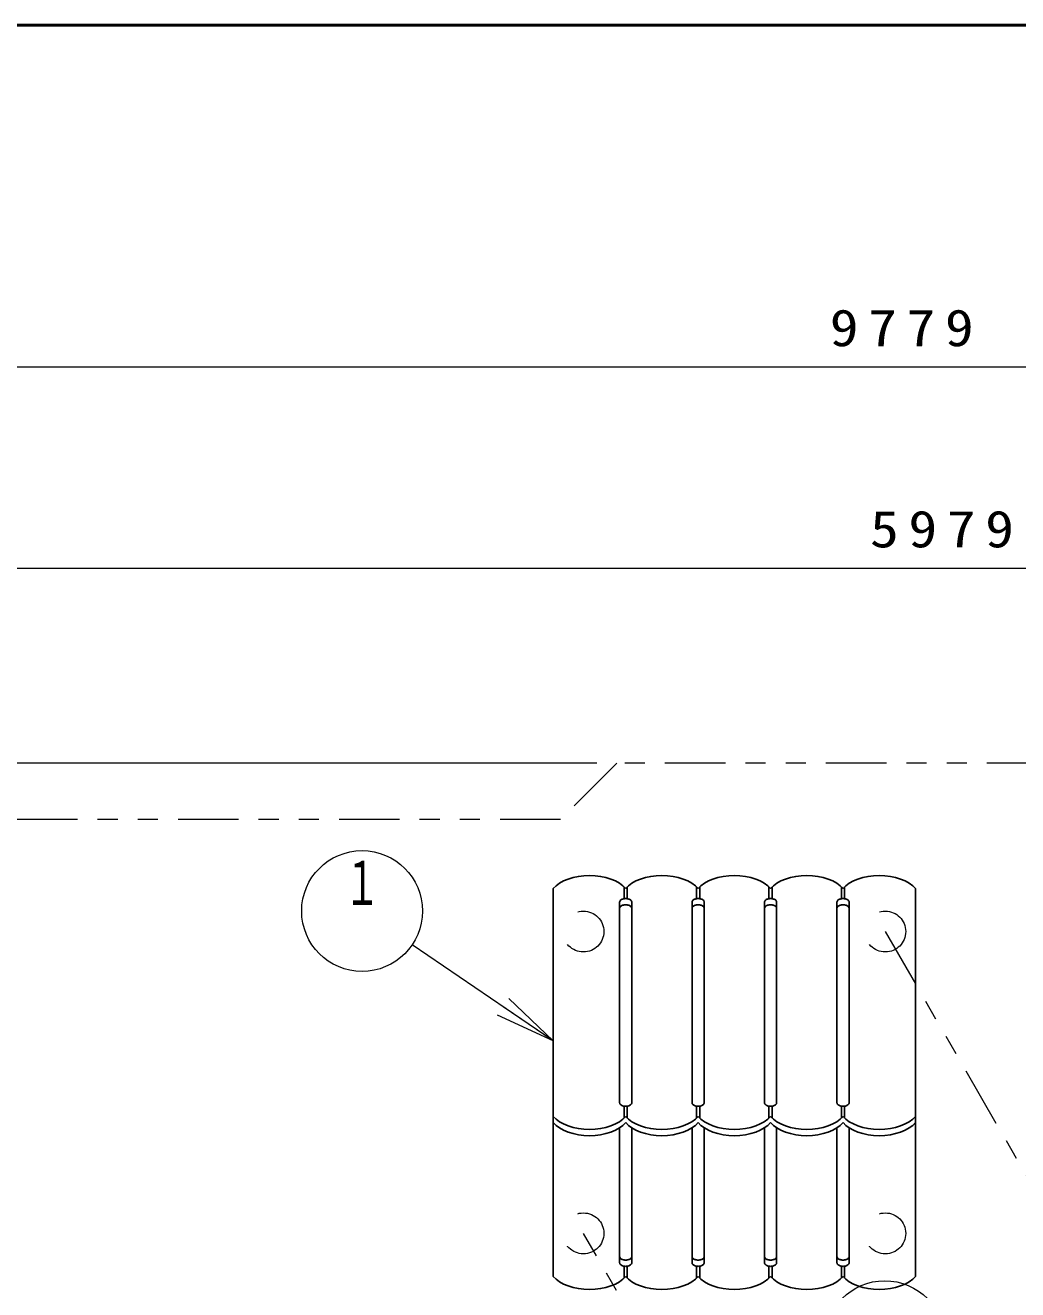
# Model space of a CAD drawing. Units: millimetres on the paper, scale 1:50. Extents: x -365 to 0, y -594 to 257.
# Drawn here: x -280.3 to -231, y 194.2 to 257 of the extents above; entities that cross this region are included whole.
import ezdxf
from ezdxf.enums import TextEntityAlignment as Align

# ---------------------------------------------------------------- set-up
doc = ezdxf.new("R2010")
doc.units = ezdxf.units.MM
doc.linetypes.add('USER1', pattern=[4.5, 2.5, -2])
doc.linetypes.add('USER3', pattern=[8, 3, -1, 1, -1, 1, -1])
doc.layers.add('1_50', color=7, linetype='Continuous', lineweight=25)
doc.layers.add('NAKAMURA図枠', color=7, linetype='Continuous', lineweight=13)
doc.styles.add('ＭＳ ゴシック', font='')
doc.styles.get('ＭＳ ゴシック').set_extended_font_data('MS Gothic')

msp = doc.modelspace()

# ---------------------------------------------------------------- linework, layer by layer
at = {"layer": '1_50', "lineweight": 13}
for p, q in [((-334.3, 240.022), (-138.72, 240.022)), ((-294.3, 230.022), (-174.72, 230.022)), ((-251.905, 220.331), (-345.3, 220.331)), ((-254.064, 206.532), (-261.081, 211.294)), ((-254.064, 206.532), (-256.546, 208.217)), ((-256.265, 208.631), (-254.064, 206.532)), ((-254.064, 206.532), (-256.827, 207.803))]:
    msp.add_line(p, q, dxfattribs=at)
at = {"layer": '1_50'}
for p, q in [((-254.064, 214.097), (-254.064, 202.461)), ((-250.544, 214.183), (-250.544, 213.591)), ((-250.384, 214.183), (-250.384, 213.591)), ((-246.944, 214.183), (-246.944, 213.591)), ((-246.784, 214.183), (-246.784, 213.591)), ((-243.344, 214.183), (-243.344, 213.591)), ((-243.184, 214.183), (-243.184, 213.591)), ((-239.744, 214.183), (-239.744, 213.591)), ((-239.584, 214.183), (-239.584, 213.591)), ((-236.064, 214.097), (-236.064, 202.461)), ((-250.764, 213.425), (-250.764, 203.445)), ((-250.164, 213.425), (-250.164, 203.445)), ((-247.164, 213.425), (-247.164, 203.445)), ((-246.564, 213.425), (-246.564, 203.445)), ((-243.564, 213.425), (-243.564, 203.445)), ((-242.964, 213.425), (-242.964, 203.445)), ((-239.964, 213.425), (-239.964, 203.445)), ((-239.364, 213.425), (-239.364, 203.445)), ((-254.064, 194.82), (-254.064, 206.456)), ((-250.544, 203.279), (-250.544, 202.687)), ((-250.384, 203.279), (-250.384, 202.687)), ((-246.944, 203.279), (-246.944, 202.687)), ((-246.784, 203.279), (-246.784, 202.687)), ((-243.344, 203.279), (-243.344, 202.687)), ((-243.184, 203.279), (-243.184, 202.687)), ((-239.744, 203.279), (-239.744, 202.687)), ((-239.584, 203.279), (-239.584, 202.687)), ((-236.064, 194.82), (-236.064, 202.461)), ((-250.764, 195.492), (-250.764, 202.203)), ((-250.164, 195.492), (-250.164, 202.203)), ((-247.164, 195.492), (-247.164, 202.203)), ((-246.564, 195.492), (-246.564, 202.203)), ((-243.564, 195.492), (-243.564, 202.203)), ((-242.964, 195.492), (-242.964, 202.203)), ((-239.964, 195.492), (-239.964, 202.203)), ((-239.364, 195.492), (-239.364, 202.203)), ((-250.544, 194.735), (-250.544, 195.326)), ((-250.384, 194.735), (-250.384, 195.326)), ((-246.944, 194.735), (-246.944, 195.326)), ((-246.784, 194.735), (-246.784, 195.326)), ((-243.344, 194.735), (-243.344, 195.326)), ((-243.184, 194.735), (-243.184, 195.326)), ((-239.744, 194.735), (-239.744, 195.326)), ((-239.584, 194.735), (-239.584, 195.326))]:
    msp.add_line(p, q, dxfattribs=at)
at = {"layer": '1_50', "linetype": 'USER3', "lineweight": 13}
for p, q in [((-237.564, 211.959), (-220.92, 183.131)), ((-235.92, 168.131), (-252.564, 196.959))]:
    msp.add_line(p, q, dxfattribs=at)
msp.add_lwpolyline([(-269.817, 133.731), (-269.817, 106.287), (-248.485, 84.954), (-225.201, 84.954), (-199.998, 59.751), (-166.843, 59.751), (-141.52, 85.074), (-141.52, 119.922), (-138.72, 122.722), (-138.72, 168.54), (-160.512, 190.331), (-170.148, 190.331), (-170.148, 192.519), (-194.032, 216.403), (-201.584, 216.403), (-205.512, 220.331), (-250.905, 220.331), (-253.705, 217.531), (-308.978, 217.531), (-334.3, 192.208), (-334.3, 159.054), (-308.978, 133.731)], close=True, dxfattribs=at)
at = {"layer": '1_50'}
for points in [[(-250.464, 214.097), (-250.603, 214.236), (-250.775, 214.363), (-250.976, 214.475), (-251.202, 214.569), (-251.449, 214.645), (-251.711, 214.7), (-251.985, 214.733), (-252.264, 214.744), (-252.543, 214.733), (-252.816, 214.7), (-253.079, 214.645), (-253.326, 214.569), (-253.552, 214.475), (-253.753, 214.363), (-253.925, 214.236), (-254.064, 214.097)], [(-246.864, 214.097), (-247.003, 214.236), (-247.175, 214.363), (-247.376, 214.475), (-247.602, 214.569), (-247.849, 214.645), (-248.111, 214.7), (-248.385, 214.733), (-248.664, 214.744), (-248.943, 214.733), (-249.216, 214.7), (-249.479, 214.645), (-249.726, 214.569), (-249.952, 214.475), (-250.153, 214.363), (-250.325, 214.236), (-250.464, 214.097)], [(-246.864, 214.097), (-246.725, 214.236), (-246.553, 214.363), (-246.352, 214.475), (-246.126, 214.569), (-245.879, 214.645), (-245.616, 214.7), (-245.343, 214.733), (-245.064, 214.744), (-244.785, 214.733), (-244.511, 214.7), (-244.249, 214.645), (-244.002, 214.569), (-243.776, 214.475), (-243.575, 214.363), (-243.403, 214.236), (-243.264, 214.097)], [(-243.264, 214.097), (-243.125, 214.236), (-242.953, 214.363), (-242.752, 214.475), (-242.526, 214.569), (-242.279, 214.645), (-242.016, 214.7), (-241.743, 214.733), (-241.464, 214.744), (-241.185, 214.733), (-240.911, 214.7), (-240.649, 214.645), (-240.402, 214.569), (-240.176, 214.475), (-239.975, 214.363), (-239.803, 214.236), (-239.664, 214.097)], [(-239.664, 214.097), (-239.525, 214.236), (-239.353, 214.363), (-239.152, 214.475), (-238.926, 214.569), (-238.679, 214.645), (-238.416, 214.7), (-238.143, 214.733), (-237.864, 214.744), (-237.585, 214.733), (-237.311, 214.7), (-237.049, 214.645), (-236.802, 214.569), (-236.576, 214.475), (-236.375, 214.363), (-236.203, 214.236), (-236.064, 214.097)], [(-250.764, 213.425), (-250.761, 213.448), (-250.754, 213.47), (-250.741, 213.491), (-250.724, 213.511), (-250.702, 213.53), (-250.676, 213.547), (-250.647, 213.562), (-250.614, 213.574), (-250.579, 213.584), (-250.542, 213.591), (-250.503, 213.596), (-250.464, 213.597), (-250.425, 213.596), (-250.386, 213.591), (-250.349, 213.584), (-250.314, 213.574), (-250.281, 213.562), (-250.252, 213.547), (-250.226, 213.53), (-250.204, 213.511), (-250.187, 213.491), (-250.174, 213.47), (-250.166, 213.448), (-250.164, 213.425)], [(-250.764, 213.114), (-250.761, 213.136), (-250.754, 213.158), (-250.741, 213.18), (-250.724, 213.2), (-250.702, 213.219), (-250.676, 213.235), (-250.647, 213.25), (-250.614, 213.263), (-250.579, 213.273), (-250.542, 213.28), (-250.503, 213.284), (-250.464, 213.286), (-250.425, 213.284), (-250.386, 213.28), (-250.349, 213.273), (-250.314, 213.263), (-250.281, 213.25), (-250.252, 213.235), (-250.226, 213.219), (-250.204, 213.2), (-250.187, 213.18), (-250.174, 213.158), (-250.166, 213.136), (-250.164, 213.114)], [(-246.564, 213.425), (-246.566, 213.448), (-246.574, 213.47), (-246.587, 213.491), (-246.604, 213.511), (-246.626, 213.53), (-246.652, 213.547), (-246.681, 213.562), (-246.714, 213.574), (-246.749, 213.584), (-246.786, 213.591), (-246.825, 213.596), (-246.864, 213.597), (-246.903, 213.596), (-246.942, 213.591), (-246.979, 213.584), (-247.014, 213.574), (-247.047, 213.562), (-247.076, 213.547), (-247.102, 213.53), (-247.124, 213.511), (-247.141, 213.491), (-247.154, 213.47), (-247.161, 213.448), (-247.164, 213.425)], [(-246.564, 213.114), (-246.566, 213.136), (-246.574, 213.158), (-246.587, 213.18), (-246.604, 213.2), (-246.626, 213.219), (-246.652, 213.235), (-246.681, 213.25), (-246.714, 213.263), (-246.749, 213.273), (-246.786, 213.28), (-246.825, 213.284), (-246.864, 213.286), (-246.903, 213.284), (-246.942, 213.28), (-246.979, 213.273), (-247.014, 213.263), (-247.047, 213.25), (-247.076, 213.235), (-247.102, 213.219), (-247.124, 213.2), (-247.141, 213.18), (-247.154, 213.158), (-247.161, 213.136), (-247.164, 213.114)], [(-242.964, 213.425), (-242.966, 213.448), (-242.974, 213.47), (-242.987, 213.491), (-243.004, 213.511), (-243.026, 213.53), (-243.052, 213.547), (-243.081, 213.562), (-243.114, 213.574), (-243.149, 213.584), (-243.186, 213.591), (-243.225, 213.596), (-243.264, 213.597), (-243.303, 213.596), (-243.342, 213.591), (-243.379, 213.584), (-243.414, 213.574), (-243.447, 213.562), (-243.476, 213.547), (-243.502, 213.53), (-243.524, 213.511), (-243.541, 213.491), (-243.554, 213.47), (-243.561, 213.448), (-243.564, 213.425)], [(-242.964, 213.114), (-242.966, 213.136), (-242.974, 213.158), (-242.987, 213.18), (-243.004, 213.2), (-243.026, 213.219), (-243.052, 213.235), (-243.081, 213.25), (-243.114, 213.263), (-243.149, 213.273), (-243.186, 213.28), (-243.225, 213.284), (-243.264, 213.286), (-243.303, 213.284), (-243.342, 213.28), (-243.379, 213.273), (-243.414, 213.263), (-243.447, 213.25), (-243.476, 213.235), (-243.502, 213.219), (-243.524, 213.2), (-243.541, 213.18), (-243.554, 213.158), (-243.561, 213.136), (-243.564, 213.114)], [(-239.364, 213.425), (-239.366, 213.448), (-239.374, 213.47), (-239.387, 213.491), (-239.404, 213.511), (-239.426, 213.53), (-239.452, 213.547), (-239.481, 213.562), (-239.514, 213.574), (-239.549, 213.584), (-239.586, 213.591), (-239.625, 213.596), (-239.664, 213.597), (-239.703, 213.596), (-239.742, 213.591), (-239.779, 213.584), (-239.814, 213.574), (-239.847, 213.562), (-239.876, 213.547), (-239.902, 213.53), (-239.924, 213.511), (-239.941, 213.491), (-239.954, 213.47), (-239.961, 213.448), (-239.964, 213.425)], [(-239.364, 213.114), (-239.366, 213.136), (-239.374, 213.158), (-239.387, 213.18), (-239.404, 213.2), (-239.426, 213.219), (-239.452, 213.235), (-239.481, 213.25), (-239.514, 213.263), (-239.549, 213.273), (-239.586, 213.28), (-239.625, 213.284), (-239.664, 213.286), (-239.703, 213.284), (-239.742, 213.28), (-239.779, 213.273), (-239.814, 213.263), (-239.847, 213.25), (-239.876, 213.235), (-239.902, 213.219), (-239.924, 213.2), (-239.941, 213.18), (-239.954, 213.158), (-239.961, 213.136), (-239.964, 213.114)], [(-250.764, 203.445), (-250.761, 203.422), (-250.754, 203.4), (-250.741, 203.379), (-250.724, 203.359), (-250.702, 203.34), (-250.676, 203.323), (-250.647, 203.308), (-250.614, 203.296), (-250.579, 203.286), (-250.542, 203.279), (-250.503, 203.274), (-250.464, 203.273), (-250.425, 203.274), (-250.386, 203.279), (-250.349, 203.286), (-250.314, 203.296), (-250.281, 203.308), (-250.252, 203.323), (-250.226, 203.34), (-250.204, 203.359), (-250.187, 203.379), (-250.174, 203.4), (-250.166, 203.422), (-250.164, 203.445)], [(-246.564, 203.445), (-246.566, 203.422), (-246.574, 203.4), (-246.587, 203.379), (-246.604, 203.359), (-246.626, 203.34), (-246.652, 203.323), (-246.681, 203.308), (-246.714, 203.296), (-246.749, 203.286), (-246.786, 203.279), (-246.825, 203.274), (-246.864, 203.273), (-246.903, 203.274), (-246.942, 203.279), (-246.979, 203.286), (-247.014, 203.296), (-247.047, 203.308), (-247.076, 203.323), (-247.102, 203.34), (-247.124, 203.359), (-247.141, 203.379), (-247.154, 203.4), (-247.161, 203.422), (-247.164, 203.445)], [(-242.964, 203.445), (-242.966, 203.422), (-242.974, 203.4), (-242.987, 203.379), (-243.004, 203.359), (-243.026, 203.34), (-243.052, 203.323), (-243.081, 203.308), (-243.114, 203.296), (-243.149, 203.286), (-243.186, 203.279), (-243.225, 203.274), (-243.264, 203.273), (-243.303, 203.274), (-243.342, 203.279), (-243.379, 203.286), (-243.414, 203.296), (-243.447, 203.308), (-243.476, 203.323), (-243.502, 203.34), (-243.524, 203.359), (-243.541, 203.379), (-243.554, 203.4), (-243.561, 203.422), (-243.564, 203.445)], [(-239.364, 203.445), (-239.366, 203.422), (-239.374, 203.4), (-239.387, 203.379), (-239.404, 203.359), (-239.426, 203.34), (-239.452, 203.323), (-239.481, 203.308), (-239.514, 203.296), (-239.549, 203.286), (-239.586, 203.279), (-239.625, 203.274), (-239.664, 203.273), (-239.703, 203.274), (-239.742, 203.279), (-239.779, 203.286), (-239.814, 203.296), (-239.847, 203.308), (-239.876, 203.323), (-239.902, 203.34), (-239.924, 203.359), (-239.941, 203.379), (-239.954, 203.4), (-239.961, 203.422), (-239.964, 203.445)], [(-250.464, 202.773), (-250.603, 202.634), (-250.775, 202.507), (-250.976, 202.395), (-251.202, 202.301), (-251.449, 202.225), (-251.711, 202.17), (-251.985, 202.137), (-252.264, 202.126), (-252.543, 202.137), (-252.816, 202.17), (-253.079, 202.225), (-253.326, 202.301), (-253.552, 202.395), (-253.753, 202.507), (-253.925, 202.634), (-254.064, 202.773)], [(-250.464, 202.461), (-250.603, 202.322), (-250.775, 202.196), (-250.976, 202.084), (-251.202, 201.989), (-251.449, 201.914), (-251.711, 201.859), (-251.985, 201.826), (-252.264, 201.814), (-252.543, 201.826), (-252.816, 201.859), (-253.079, 201.914), (-253.326, 201.989), (-253.552, 202.084), (-253.753, 202.196), (-253.925, 202.322), (-254.064, 202.461)], [(-246.864, 202.773), (-247.003, 202.634), (-247.175, 202.507), (-247.376, 202.395), (-247.602, 202.301), (-247.849, 202.225), (-248.111, 202.17), (-248.385, 202.137), (-248.664, 202.126), (-248.943, 202.137), (-249.216, 202.17), (-249.479, 202.225), (-249.726, 202.301), (-249.952, 202.395), (-250.153, 202.507), (-250.325, 202.634), (-250.464, 202.773)], [(-246.864, 202.461), (-247.003, 202.322), (-247.175, 202.196), (-247.376, 202.084), (-247.602, 201.989), (-247.849, 201.914), (-248.111, 201.859), (-248.385, 201.826), (-248.664, 201.814), (-248.943, 201.826), (-249.216, 201.859), (-249.479, 201.914), (-249.726, 201.989), (-249.952, 202.084), (-250.153, 202.196), (-250.325, 202.322), (-250.464, 202.461)], [(-246.864, 202.773), (-246.725, 202.634), (-246.553, 202.507), (-246.352, 202.395), (-246.126, 202.301), (-245.879, 202.225), (-245.616, 202.17), (-245.343, 202.137), (-245.064, 202.126), (-244.785, 202.137), (-244.511, 202.17), (-244.249, 202.225), (-244.002, 202.301), (-243.776, 202.395), (-243.575, 202.507), (-243.403, 202.634), (-243.264, 202.773)], [(-246.864, 202.461), (-246.725, 202.322), (-246.553, 202.196), (-246.352, 202.084), (-246.126, 201.989), (-245.879, 201.914), (-245.616, 201.859), (-245.343, 201.826), (-245.064, 201.814), (-244.785, 201.826), (-244.511, 201.859), (-244.249, 201.914), (-244.002, 201.989), (-243.776, 202.084), (-243.575, 202.196), (-243.403, 202.322), (-243.264, 202.461)], [(-243.264, 202.773), (-243.125, 202.634), (-242.953, 202.507), (-242.752, 202.395), (-242.526, 202.301), (-242.279, 202.225), (-242.016, 202.17), (-241.743, 202.137), (-241.464, 202.126), (-241.185, 202.137), (-240.911, 202.17), (-240.649, 202.225), (-240.402, 202.301), (-240.176, 202.395), (-239.975, 202.507), (-239.803, 202.634), (-239.664, 202.773)], [(-243.264, 202.461), (-243.125, 202.322), (-242.953, 202.196), (-242.752, 202.084), (-242.526, 201.989), (-242.279, 201.914), (-242.016, 201.859), (-241.743, 201.826), (-241.464, 201.814), (-241.185, 201.826), (-240.911, 201.859), (-240.649, 201.914), (-240.402, 201.989), (-240.176, 202.084), (-239.975, 202.196), (-239.803, 202.322), (-239.664, 202.461)], [(-239.664, 202.773), (-239.525, 202.634), (-239.353, 202.507), (-239.152, 202.395), (-238.926, 202.301), (-238.679, 202.225), (-238.416, 202.17), (-238.143, 202.137), (-237.864, 202.126), (-237.585, 202.137), (-237.311, 202.17), (-237.049, 202.225), (-236.802, 202.301), (-236.576, 202.395), (-236.375, 202.507), (-236.203, 202.634), (-236.064, 202.773)], [(-239.664, 202.461), (-239.525, 202.322), (-239.353, 202.196), (-239.152, 202.084), (-238.926, 201.989), (-238.679, 201.914), (-238.416, 201.859), (-238.143, 201.826), (-237.864, 201.814), (-237.585, 201.826), (-237.311, 201.859), (-237.049, 201.914), (-236.802, 201.989), (-236.576, 202.084), (-236.375, 202.196), (-236.203, 202.322), (-236.064, 202.461)], [(-250.764, 195.803), (-250.761, 195.781), (-250.754, 195.759), (-250.741, 195.737), (-250.724, 195.717), (-250.702, 195.699), (-250.676, 195.682), (-250.647, 195.667), (-250.614, 195.654), (-250.579, 195.644), (-250.542, 195.637), (-250.503, 195.633), (-250.464, 195.631), (-250.425, 195.633), (-250.386, 195.637), (-250.349, 195.644), (-250.314, 195.654), (-250.281, 195.667), (-250.252, 195.682), (-250.226, 195.699), (-250.204, 195.717), (-250.187, 195.737), (-250.174, 195.759), (-250.166, 195.781), (-250.164, 195.803)], [(-250.764, 195.492), (-250.761, 195.47), (-250.754, 195.448), (-250.741, 195.426), (-250.724, 195.406), (-250.702, 195.387), (-250.676, 195.37), (-250.647, 195.356), (-250.614, 195.343), (-250.579, 195.333), (-250.542, 195.326), (-250.503, 195.321), (-250.464, 195.32), (-250.425, 195.321), (-250.386, 195.326), (-250.349, 195.333), (-250.314, 195.343), (-250.281, 195.356), (-250.252, 195.37), (-250.226, 195.387), (-250.204, 195.406), (-250.187, 195.426), (-250.174, 195.448), (-250.166, 195.47), (-250.164, 195.492)], [(-246.564, 195.803), (-246.566, 195.781), (-246.574, 195.759), (-246.587, 195.737), (-246.604, 195.717), (-246.626, 195.699), (-246.652, 195.682), (-246.681, 195.667), (-246.714, 195.654), (-246.749, 195.644), (-246.786, 195.637), (-246.825, 195.633), (-246.864, 195.631), (-246.903, 195.633), (-246.942, 195.637), (-246.979, 195.644), (-247.014, 195.654), (-247.047, 195.667), (-247.076, 195.682), (-247.102, 195.699), (-247.124, 195.717), (-247.141, 195.737), (-247.154, 195.759), (-247.161, 195.781), (-247.164, 195.803)], [(-246.564, 195.492), (-246.566, 195.47), (-246.574, 195.448), (-246.587, 195.426), (-246.604, 195.406), (-246.626, 195.387), (-246.652, 195.37), (-246.681, 195.356), (-246.714, 195.343), (-246.749, 195.333), (-246.786, 195.326), (-246.825, 195.321), (-246.864, 195.32), (-246.903, 195.321), (-246.942, 195.326), (-246.979, 195.333), (-247.014, 195.343), (-247.047, 195.356), (-247.076, 195.37), (-247.102, 195.387), (-247.124, 195.406), (-247.141, 195.426), (-247.154, 195.448), (-247.161, 195.47), (-247.164, 195.492)], [(-242.964, 195.803), (-242.966, 195.781), (-242.974, 195.759), (-242.987, 195.737), (-243.004, 195.717), (-243.026, 195.699), (-243.052, 195.682), (-243.081, 195.667), (-243.114, 195.654), (-243.149, 195.644), (-243.186, 195.637), (-243.225, 195.633), (-243.264, 195.631), (-243.303, 195.633), (-243.342, 195.637), (-243.379, 195.644), (-243.414, 195.654), (-243.447, 195.667), (-243.476, 195.682), (-243.502, 195.699), (-243.524, 195.717), (-243.541, 195.737), (-243.554, 195.759), (-243.561, 195.781), (-243.564, 195.803)], [(-242.964, 195.492), (-242.966, 195.47), (-242.974, 195.448), (-242.987, 195.426), (-243.004, 195.406), (-243.026, 195.387), (-243.052, 195.37), (-243.081, 195.356), (-243.114, 195.343), (-243.149, 195.333), (-243.186, 195.326), (-243.225, 195.321), (-243.264, 195.32), (-243.303, 195.321), (-243.342, 195.326), (-243.379, 195.333), (-243.414, 195.343), (-243.447, 195.356), (-243.476, 195.37), (-243.502, 195.387), (-243.524, 195.406), (-243.541, 195.426), (-243.554, 195.448), (-243.561, 195.47), (-243.564, 195.492)], [(-239.364, 195.803), (-239.366, 195.781), (-239.374, 195.759), (-239.387, 195.737), (-239.404, 195.717), (-239.426, 195.699), (-239.452, 195.682), (-239.481, 195.667), (-239.514, 195.654), (-239.549, 195.644), (-239.586, 195.637), (-239.625, 195.633), (-239.664, 195.631), (-239.703, 195.633), (-239.742, 195.637), (-239.779, 195.644), (-239.814, 195.654), (-239.847, 195.667), (-239.876, 195.682), (-239.902, 195.699), (-239.924, 195.717), (-239.941, 195.737), (-239.954, 195.759), (-239.961, 195.781), (-239.964, 195.803)], [(-239.364, 195.492), (-239.366, 195.47), (-239.374, 195.448), (-239.387, 195.426), (-239.404, 195.406), (-239.426, 195.387), (-239.452, 195.37), (-239.481, 195.356), (-239.514, 195.343), (-239.549, 195.333), (-239.586, 195.326), (-239.625, 195.321), (-239.664, 195.32), (-239.703, 195.321), (-239.742, 195.326), (-239.779, 195.333), (-239.814, 195.343), (-239.847, 195.356), (-239.876, 195.37), (-239.902, 195.387), (-239.924, 195.406), (-239.941, 195.426), (-239.954, 195.448), (-239.961, 195.47), (-239.964, 195.492)], [(-250.464, 194.82), (-250.603, 194.681), (-250.775, 194.554), (-250.976, 194.442), (-251.202, 194.348), (-251.449, 194.272), (-251.711, 194.217), (-251.985, 194.184), (-252.264, 194.173), (-252.543, 194.184), (-252.816, 194.217), (-253.079, 194.272), (-253.326, 194.348), (-253.552, 194.442), (-253.753, 194.554), (-253.925, 194.681), (-254.064, 194.82)], [(-246.864, 194.82), (-247.003, 194.681), (-247.175, 194.554), (-247.376, 194.442), (-247.602, 194.348), (-247.849, 194.272), (-248.111, 194.217), (-248.385, 194.184), (-248.664, 194.173), (-248.943, 194.184), (-249.216, 194.217), (-249.479, 194.272), (-249.726, 194.348), (-249.952, 194.442), (-250.153, 194.554), (-250.325, 194.681), (-250.464, 194.82)], [(-246.864, 194.82), (-246.725, 194.681), (-246.553, 194.554), (-246.352, 194.442), (-246.126, 194.348), (-245.879, 194.272), (-245.616, 194.217), (-245.343, 194.184), (-245.064, 194.173), (-244.785, 194.184), (-244.511, 194.217), (-244.249, 194.272), (-244.002, 194.348), (-243.776, 194.442), (-243.575, 194.554), (-243.403, 194.681), (-243.264, 194.82)], [(-243.264, 194.82), (-243.125, 194.681), (-242.953, 194.554), (-242.752, 194.442), (-242.526, 194.348), (-242.279, 194.272), (-242.016, 194.217), (-241.743, 194.184), (-241.464, 194.173), (-241.185, 194.184), (-240.911, 194.217), (-240.649, 194.272), (-240.402, 194.348), (-240.176, 194.442), (-239.975, 194.554), (-239.803, 194.681), (-239.664, 194.82)], [(-239.664, 194.82), (-239.525, 194.681), (-239.353, 194.554), (-239.152, 194.442), (-238.926, 194.348), (-238.679, 194.272), (-238.416, 194.217), (-238.143, 194.184), (-237.864, 194.173), (-237.585, 194.184), (-237.311, 194.217), (-237.049, 194.272), (-236.802, 194.348), (-236.576, 194.442), (-236.375, 194.554), (-236.203, 194.681), (-236.064, 194.82)]]:
    msp.add_lwpolyline(points, dxfattribs=at)
at = {"layer": '1_50', "lineweight": 13}
for centre in [(-263.563, 212.979), (-237.59, 191.605)]:
    msp.add_circle(centre, 3, dxfattribs=at)
at = {"layer": '1_50', "linetype": 'USER1', "lineweight": 13}
for centre in [(-252.564, 211.959), (-237.564, 211.959), (-252.564, 196.959), (-237.564, 196.959)]:
    msp.add_circle(centre, 1.016, dxfattribs=at)
at = {"layer": 'NAKAMURA図枠', "lineweight": 50}
msp.add_line((0, 257), (-365, 257), dxfattribs=at)

# ---------------------------------------------------------------- texts
at = {"layer": '1_50', "style": 'ＭＳ ゴシック', "width": 0.6}
msp.add_text('１', height=2.199, dxfattribs=at).set_placement((-263.563, 215.479), align=Align.TOP_CENTER)
at = {"layer": '1_50', "char_height": 1.833, "attachment_point": 8, "style": 'ＭＳ ゴシック'}
for s, insert in [('\\T1.33;\\W1.15;9779', (-236.51, 241.022)), ('\\T1.33;\\W1.15;5979', (-234.51, 231.022))]:
    msp.add_mtext(s, dxfattribs=dict(at, insert=insert))

doc.saveas('drawing.dxf')
